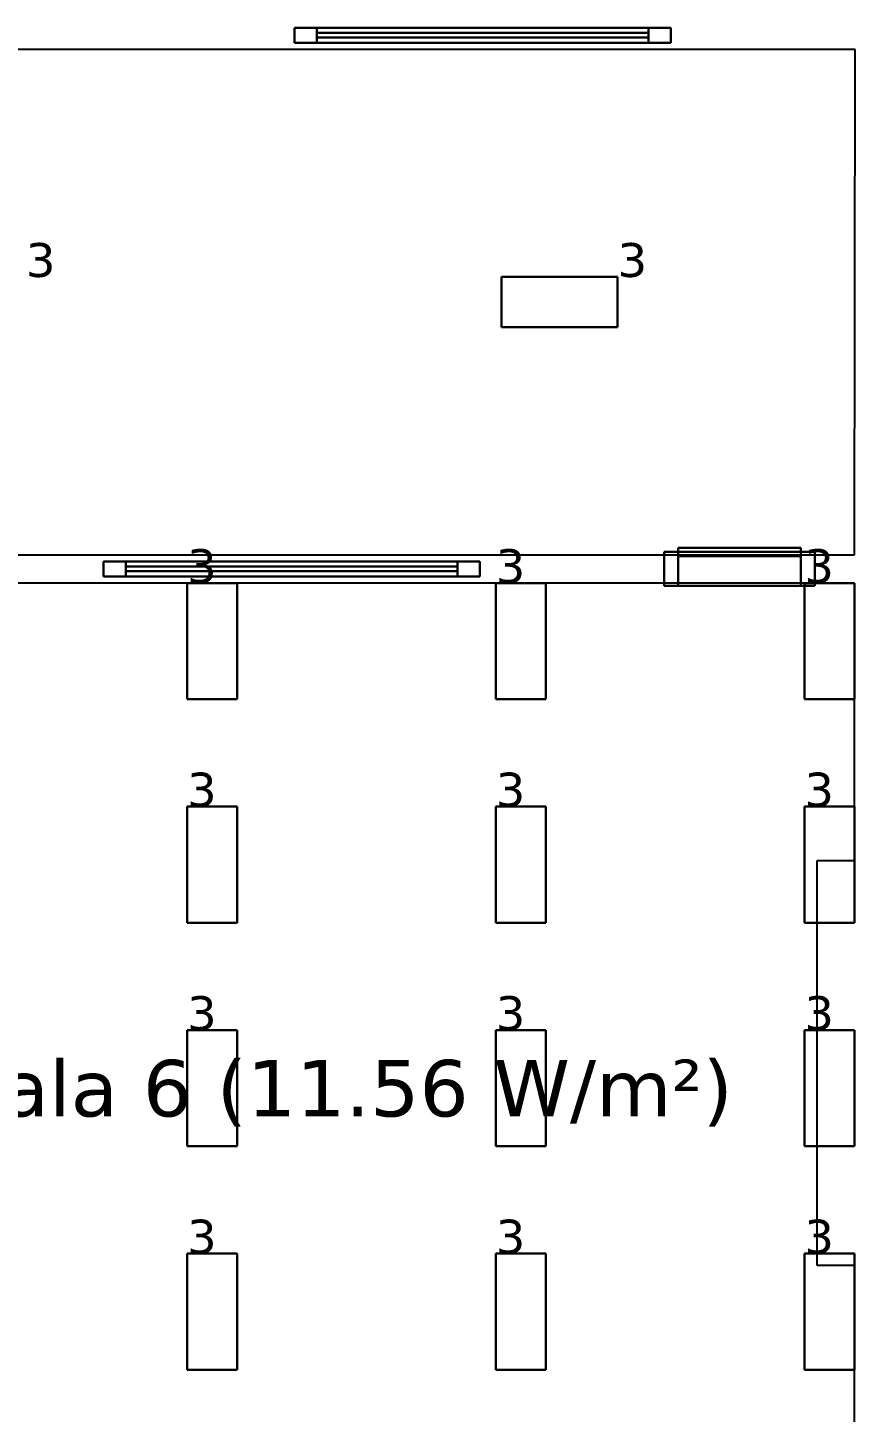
# Model space of a CAD drawing. Header units: inches. Extents: x 28 to 141, y 59 to 110.
# Drawn here: x 104.41 to 108.8, y 85.71 to 93.06 of the extents above; entities that cross this region are included whole.
import ezdxf

# ---------------------------------------------------------------- set-up
doc = ezdxf.new("R2010")
doc.units = ezdxf.units.IN
doc.header["$MEASUREMENT"] = 0
for name, color, linetype, true_color in [('DLX_BLD1_APERT', 7, 'Continuous', 0x969696), ('DLX_BLD1_CALC', 3, 'Continuous', 0x00ff00), ('DLX_BLD1_DESC', 7, 'Continuous', 0x969696), ('DLX_BLD1_LUM', 7, 'Continuous', 0xffd400), ('DLX_BLD1_LUMKEY_IDX', 7, 'Continuous', 0x969696)]:
    doc.layers.add(name, color=color, linetype=linetype, true_color=true_color)
doc.styles.add('TableTextStyle', font='')
doc.styles.get('TableTextStyle').set_extended_font_data('VERDANA.TTF')

msp = doc.modelspace()

# ---------------------------------------------------------------- linework, layer by layer
at = {"layer": 'DLX_BLD1_APERT'}
for points in [[(107.8231, 93.063, 0), (105.8231, 93.063, 0)], [(105.8231, 93.063, 0), (105.8231, 92.983, 0)], [(105.8231, 92.983, 0), (105.8231, 93.063, 0)], [(105.8231, 93.063, 0), (107.8231, 93.063, 0)], [(105.8231, 92.983, 0), (105.8231, 93.063, 0)], [(105.8231, 93.063, 0), (105.8231, 93.063, 0)], [(105.8231, 93.063, 0), (105.8231, 92.983, 0)], [(105.8231, 93.063, 0), (107.8231, 93.063, 0)], [(107.8231, 93.063, 0), (105.8231, 93.063, 0)], [(105.8231, 93.063, 0), (105.8231, 93.063, 0)], [(105.9431, 93.063, 0), (105.9431, 93.063, 0)], [(105.9431, 93.063, 0), (107.7031, 93.063, 0)], [(107.7031, 93.063, 0), (105.9431, 93.063, 0)], [(105.9431, 93.0355, 0), (105.9431, 93.063, 0)], [(105.9431, 93.063, 0), (107.7031, 93.063, 0)], [(107.7031, 93.063, 0), (105.9431, 93.063, 0)], [(105.9431, 93.063, 0), (105.9431, 93.0355, 0)], [(105.9431, 93.0355, 0), (105.9431, 93.063, 0)], [(105.9431, 93.063, 0), (105.9431, 93.063, 0)], [(105.9431, 93.063, 0), (105.9431, 93.0355, 0)], [(107.7031, 93.0355, 0), (105.9431, 93.0355, 0)], [(105.9431, 93.0355, 0), (107.7031, 93.0355, 0)], [(105.9431, 93.0105, 0), (105.9431, 93.0355, 0)], [(105.9431, 93.0355, 0), (107.7031, 93.0355, 0)], [(107.7031, 93.0355, 0), (105.9431, 93.0355, 0)], [(105.9431, 93.0355, 0), (105.9431, 93.0105, 0)], [(105.9431, 93.0355, 0), (105.9431, 93.0355, 0)], [(105.9431, 93.0355, 0), (105.9431, 93.0355, 0)], [(105.9431, 93.0355, 0), (105.9431, 93.0105, 0)], [(105.9431, 93.0105, 0), (105.9431, 93.0355, 0)], [(107.7031, 93.0355, 0), (105.9431, 93.0355, 0)], [(105.9431, 93.0355, 0), (105.9431, 93.0105, 0)], [(105.9431, 93.0355, 0), (107.7031, 93.0355, 0)], [(107.7031, 93.0355, 0), (105.9431, 93.0355, 0)], [(105.9431, 93.0355, 0), (105.9431, 93.0355, 0)], [(105.9431, 93.0105, 0), (105.9431, 93.0355, 0)], [(105.9431, 93.0355, 0), (107.7031, 93.0355, 0)], [(105.9431, 93.0105, 0), (105.9431, 93.0355, 0)], [(105.9431, 93.0355, 0), (105.9431, 93.0355, 0)], [(105.9431, 93.0355, 0), (105.9431, 93.0105, 0)], [(107.7031, 93.063, 0), (107.7031, 93.063, 0)], [(107.7031, 93.063, 0), (107.7031, 93.0355, 0)], [(107.7031, 93.0355, 0), (107.7031, 93.063, 0)], [(107.7031, 93.063, 0), (107.7031, 93.063, 0)], [(107.7031, 93.063, 0), (107.7031, 93.0355, 0)], [(107.7031, 93.0355, 0), (107.7031, 93.063, 0)], [(107.7031, 93.0355, 0), (107.7031, 93.0105, 0)], [(107.7031, 93.0355, 0), (107.7031, 93.0355, 0)], [(107.7031, 93.0355, 0), (107.7031, 93.0355, 0)], [(107.7031, 93.0355, 0), (107.7031, 93.0105, 0)], [(107.7031, 93.0105, 0), (107.7031, 93.0355, 0)], [(107.7031, 93.0105, 0), (107.7031, 93.0355, 0)], [(107.7031, 93.0105, 0), (107.7031, 93.0355, 0)], [(107.7031, 93.0355, 0), (107.7031, 93.0355, 0)], [(107.7031, 93.0355, 0), (107.7031, 93.0105, 0)], [(107.7031, 93.0105, 0), (107.7031, 93.0355, 0)], [(107.7031, 93.0355, 0), (107.7031, 93.0355, 0)], [(107.7031, 93.0355, 0), (107.7031, 93.0105, 0)], [(107.8231, 92.983, 0), (107.8231, 93.063, 0)], [(107.8231, 92.983, 0), (107.8231, 93.063, 0)], [(107.8231, 93.063, 0), (107.8231, 93.063, 0)], [(107.8231, 93.063, 0), (107.8231, 92.983, 0)], [(107.8231, 93.063, 0), (107.8231, 92.983, 0)], [(107.8231, 93.063, 0), (107.8231, 93.063, 0)], [(105.8231, 92.983, 0), (107.8231, 92.983, 0)], [(107.8231, 92.983, 0), (105.8231, 92.983, 0)], [(105.8231, 92.983, 0), (105.8231, 92.983, 0)], [(105.8231, 92.983, 0), (107.8231, 92.983, 0)], [(107.8231, 92.983, 0), (105.8231, 92.983, 0)], [(105.8231, 92.983, 0), (105.8231, 92.983, 0)], [(105.9431, 93.0105, 0), (107.7031, 93.0105, 0)], [(105.9431, 92.983, 0), (105.9431, 93.0105, 0)], [(105.9431, 93.0105, 0), (105.9431, 93.0105, 0)], [(105.9431, 93.0105, 0), (105.9431, 92.983, 0)], [(105.9431, 92.983, 0), (105.9431, 93.0105, 0)], [(107.7031, 93.0105, 0), (105.9431, 93.0105, 0)], [(105.9431, 93.0105, 0), (105.9431, 92.983, 0)], [(107.7031, 93.0105, 0), (105.9431, 93.0105, 0)], [(105.9431, 93.0105, 0), (107.7031, 93.0105, 0)], [(105.9431, 93.0105, 0), (105.9431, 93.0105, 0)], [(105.9431, 93.0105, 0), (107.7031, 93.0105, 0)], [(107.7031, 93.0105, 0), (105.9431, 93.0105, 0)], [(105.9431, 93.0105, 0), (105.9431, 93.0105, 0)], [(105.9431, 93.0105, 0), (107.7031, 93.0105, 0)], [(107.7031, 93.0105, 0), (105.9431, 93.0105, 0)], [(105.9431, 93.0105, 0), (105.9431, 93.0105, 0)], [(105.9431, 92.983, 0), (105.9431, 92.983, 0)], [(105.9431, 92.983, 0), (107.7031, 92.983, 0)], [(107.7031, 92.983, 0), (105.9431, 92.983, 0)], [(107.7031, 92.983, 0), (105.9431, 92.983, 0)], [(105.9431, 92.983, 0), (105.9431, 92.983, 0)], [(105.9431, 92.983, 0), (107.7031, 92.983, 0)], [(107.7031, 93.0105, 0), (107.7031, 92.983, 0)], [(107.7031, 93.0105, 0), (107.7031, 93.0105, 0)], [(107.7031, 93.0105, 0), (107.7031, 92.983, 0)], [(107.7031, 92.983, 0), (107.7031, 93.0105, 0)], [(107.7031, 92.983, 0), (107.7031, 93.0105, 0)], [(107.7031, 93.0105, 0), (107.7031, 93.0105, 0)], [(107.7031, 93.0105, 0), (107.7031, 93.0105, 0)], [(107.7031, 93.0105, 0), (107.7031, 93.0105, 0)], [(107.7031, 92.983, 0), (107.7031, 92.983, 0)], [(107.7031, 92.983, 0), (107.7031, 92.983, 0)], [(107.8231, 92.983, 0), (107.8231, 92.983, 0)], [(107.8231, 92.983, 0), (107.8231, 92.983, 0)], [(107.8622, 90.3014, 0), (108.5122, 90.3014, 0)], [(107.8622, 90.2789, 0), (107.8622, 90.3014, 0)], [(108.5122, 90.3014, 0), (107.8622, 90.3014, 0)], [(107.8622, 90.3014, 0), (107.8622, 90.3014, 0)], [(107.8622, 90.3014, 0), (108.5122, 90.3014, 0)], [(107.8622, 90.2789, 0), (107.8622, 90.3014, 0)], [(107.8622, 90.3014, 0), (107.8622, 90.3014, 0)], [(107.8622, 90.3014, 0), (107.8622, 90.2789, 0)], [(108.5122, 90.3014, 0), (107.8622, 90.3014, 0)], [(107.8622, 90.3014, 0), (107.8622, 90.2789, 0)], [(108.5122, 90.3014, 0), (108.5122, 90.2789, 0)], [(108.5122, 90.3014, 0), (108.5122, 90.3014, 0)], [(108.5122, 90.2789, 0), (108.5122, 90.3014, 0)], [(108.5122, 90.3014, 0), (108.5122, 90.3014, 0)], [(108.5122, 90.3014, 0), (108.5122, 90.2789, 0)], [(108.5122, 90.2789, 0), (108.5122, 90.3014, 0)], [(106.8086, 90.2289, 0), (104.8086, 90.2289, 0)], [(104.8086, 90.2289, 0), (104.8086, 90.1489, 0)], [(104.8086, 90.2289, 0), (104.8086, 90.2289, 0)], [(104.8086, 90.2289, 0), (104.8086, 90.1489, 0)], [(104.8086, 90.1489, 0), (104.8086, 90.2289, 0)], [(104.8086, 90.2289, 0), (106.8086, 90.2289, 0)], [(104.8086, 90.1489, 0), (104.8086, 90.2289, 0)], [(106.8086, 90.2289, 0), (104.8086, 90.2289, 0)], [(104.8086, 90.2289, 0), (104.8086, 90.2289, 0)], [(104.8086, 90.2289, 0), (106.8086, 90.2289, 0)], [(106.6886, 90.2289, 0), (104.9286, 90.2289, 0)], [(104.9286, 90.2289, 0), (104.9286, 90.2289, 0)], [(104.9286, 90.2289, 0), (106.6886, 90.2289, 0)], [(104.9286, 90.2014, 0), (104.9286, 90.2289, 0)], [(104.9286, 90.2289, 0), (106.6886, 90.2289, 0)], [(104.9286, 90.2014, 0), (104.9286, 90.2289, 0)], [(104.9286, 90.2289, 0), (104.9286, 90.2289, 0)], [(104.9286, 90.2289, 0), (104.9286, 90.2014, 0)], [(106.6886, 90.2289, 0), (104.9286, 90.2289, 0)], [(104.9286, 90.2289, 0), (104.9286, 90.2014, 0)], [(106.6886, 90.2289, 0), (106.6886, 90.2289, 0)], [(106.6886, 90.2289, 0), (106.6886, 90.2014, 0)], [(106.6886, 90.2014, 0), (106.6886, 90.2289, 0)], [(106.6886, 90.2289, 0), (106.6886, 90.2289, 0)], [(106.6886, 90.2289, 0), (106.6886, 90.2014, 0)], [(106.6886, 90.2014, 0), (106.6886, 90.2289, 0)], [(106.8086, 90.1489, 0), (106.8086, 90.2289, 0)], [(106.8086, 90.2289, 0), (106.8086, 90.1489, 0)], [(106.8086, 90.2289, 0), (106.8086, 90.2289, 0)], [(106.8086, 90.2289, 0), (106.8086, 90.1489, 0)], [(106.8086, 90.1489, 0), (106.8086, 90.2289, 0)], [(106.8086, 90.2289, 0), (106.8086, 90.2289, 0)], [(108.5872, 90.2789, 0), (107.7872, 90.2789, 0)], [(107.7872, 90.2789, 0), (107.7872, 90.0989, 0)], [(107.7872, 90.2789, 0), (107.7872, 90.2789, 0)], [(107.7872, 90.2789, 0), (107.7872, 90.0989, 0)], [(107.7872, 90.0989, 0), (107.7872, 90.2789, 0)], [(107.7872, 90.0989, 0), (107.7872, 90.2789, 0)], [(107.7872, 90.2789, 0), (107.8622, 90.2789, 0)], [(107.8622, 90.2789, 0), (107.7872, 90.2789, 0)], [(107.7872, 90.2789, 0), (107.7872, 90.2789, 0)], [(107.7872, 90.2789, 0), (108.5872, 90.2789, 0)], [(107.8622, 90.2789, 0), (107.8622, 90.2564, 0)], [(108.5122, 90.2789, 0), (107.8622, 90.2789, 0)], [(107.8622, 90.2789, 0), (107.8622, 90.2789, 0)], [(107.8622, 90.2564, 0), (107.8622, 90.2789, 0)], [(107.8622, 90.2789, 0), (108.5122, 90.2789, 0)], [(107.8622, 90.2564, 0), (107.8622, 90.2789, 0)], [(107.8622, 90.2789, 0), (107.8622, 90.2789, 0)], [(107.8622, 90.2789, 0), (107.8622, 90.2564, 0)], [(107.8622, 90.2564, 0), (107.8622, 90.2789, 0)], [(107.8622, 90.2789, 0), (107.8622, 90.2789, 0)], [(107.8622, 90.2789, 0), (108.5122, 90.2789, 0)], [(108.5122, 90.2789, 0), (107.8622, 90.2789, 0)], [(107.8622, 90.2789, 0), (107.8622, 90.2564, 0)], [(107.8622, 90.2789, 0), (107.8622, 90.2789, 0)], [(107.8622, 90.2789, 0), (107.8622, 90.2564, 0)], [(107.8622, 90.2564, 0), (107.8622, 90.2789, 0)], [(107.8622, 90.2564, 0), (107.8622, 90.0989, 0)], [(107.8622, 90.2564, 0), (108.5122, 90.2564, 0)], [(107.8622, 90.0989, 0), (107.8622, 90.2564, 0)], [(107.8622, 90.2564, 0), (107.8622, 90.2564, 0)], [(107.8622, 90.2564, 0), (107.8622, 90.0989, 0)], [(107.8622, 90.0989, 0), (107.8622, 90.2564, 0)], [(108.5122, 90.2564, 0), (107.8622, 90.2564, 0)], [(107.8622, 90.2564, 0), (107.8622, 90.2564, 0)], [(108.5122, 90.2564, 0), (107.8622, 90.2564, 0)], [(107.8622, 90.2564, 0), (107.8622, 90.2564, 0)], [(107.8622, 90.2564, 0), (108.5122, 90.2564, 0)], [(108.5122, 90.2564, 0), (107.8622, 90.2564, 0)], [(107.8622, 90.2564, 0), (108.5122, 90.2564, 0)], [(107.8622, 90.2564, 0), (107.8622, 90.2564, 0)], [(108.5122, 90.2564, 0), (108.5122, 90.2789, 0)], [(108.5122, 90.2789, 0), (108.5872, 90.2789, 0)], [(108.5122, 90.2789, 0), (108.5122, 90.2789, 0)], [(108.5872, 90.2789, 0), (108.5122, 90.2789, 0)], [(108.5122, 90.2789, 0), (108.5122, 90.2564, 0)], [(108.5122, 90.2564, 0), (108.5122, 90.2789, 0)], [(108.5122, 90.2789, 0), (108.5122, 90.2789, 0)], [(108.5122, 90.2789, 0), (108.5122, 90.2564, 0)], [(108.5122, 90.2789, 0), (108.5122, 90.2564, 0)], [(108.5122, 90.2789, 0), (108.5122, 90.2789, 0)], [(108.5122, 90.2789, 0), (108.5122, 90.2789, 0)], [(108.5122, 90.2789, 0), (108.5122, 90.2564, 0)], [(108.5122, 90.2564, 0), (108.5122, 90.2789, 0)], [(108.5122, 90.2564, 0), (108.5122, 90.2789, 0)], [(108.5122, 90.0989, 0), (108.5122, 90.2564, 0)], [(108.5122, 90.2564, 0), (108.5122, 90.0989, 0)], [(108.5122, 90.2564, 0), (108.5122, 90.2564, 0)], [(108.5122, 90.2564, 0), (108.5122, 90.0989, 0)], [(108.5122, 90.0989, 0), (108.5122, 90.2564, 0)], [(108.5122, 90.2564, 0), (108.5122, 90.2564, 0)], [(108.5122, 90.2564, 0), (108.5122, 90.2564, 0)], [(108.5122, 90.2564, 0), (108.5122, 90.2564, 0)], [(108.5872, 90.0989, 0), (108.5872, 90.2789, 0)], [(108.5872, 90.2789, 0), (108.5872, 90.2789, 0)], [(108.5872, 90.2789, 0), (108.5872, 90.0989, 0)], [(108.5872, 90.0989, 0), (108.5872, 90.2789, 0)], [(108.5872, 90.2789, 0), (108.5872, 90.0989, 0)], [(108.5872, 90.2789, 0), (108.5872, 90.2789, 0)], [(104.8086, 90.1489, 0), (106.8086, 90.1489, 0)], [(104.8086, 90.1489, 0), (104.8086, 90.1489, 0)], [(106.8086, 90.1489, 0), (104.8086, 90.1489, 0)], [(106.8086, 90.1489, 0), (104.8086, 90.1489, 0)], [(104.8086, 90.1489, 0), (104.8086, 90.1489, 0)], [(104.8086, 90.1489, 0), (106.8086, 90.1489, 0)], [(106.6886, 90.2014, 0), (104.9286, 90.2014, 0)], [(104.9286, 90.2014, 0), (104.9286, 90.2014, 0)], [(104.9286, 90.2014, 0), (106.6886, 90.2014, 0)], [(104.9286, 90.1764, 0), (104.9286, 90.2014, 0)], [(104.9286, 90.2014, 0), (106.6886, 90.2014, 0)], [(104.9286, 90.1764, 0), (104.9286, 90.2014, 0)], [(104.9286, 90.2014, 0), (104.9286, 90.2014, 0)], [(104.9286, 90.2014, 0), (104.9286, 90.1764, 0)], [(106.6886, 90.2014, 0), (104.9286, 90.2014, 0)], [(104.9286, 90.2014, 0), (104.9286, 90.1764, 0)], [(106.6886, 90.2014, 0), (104.9286, 90.2014, 0)], [(104.9286, 90.2014, 0), (104.9286, 90.2014, 0)], [(104.9286, 90.2014, 0), (106.6886, 90.2014, 0)], [(106.6886, 90.2014, 0), (104.9286, 90.2014, 0)], [(104.9286, 90.2014, 0), (104.9286, 90.1764, 0)], [(104.9286, 90.2014, 0), (106.6886, 90.2014, 0)], [(104.9286, 90.1764, 0), (104.9286, 90.2014, 0)], [(104.9286, 90.2014, 0), (104.9286, 90.2014, 0)], [(104.9286, 90.2014, 0), (104.9286, 90.1764, 0)], [(104.9286, 90.1764, 0), (104.9286, 90.2014, 0)], [(104.9286, 90.1764, 0), (106.6886, 90.1764, 0)], [(104.9286, 90.1489, 0), (104.9286, 90.1764, 0)], [(106.6886, 90.1764, 0), (104.9286, 90.1764, 0)], [(104.9286, 90.1764, 0), (104.9286, 90.1764, 0)], [(104.9286, 90.1764, 0), (104.9286, 90.1489, 0)], [(104.9286, 90.1489, 0), (104.9286, 90.1764, 0)], [(104.9286, 90.1764, 0), (104.9286, 90.1764, 0)], [(106.6886, 90.1764, 0), (104.9286, 90.1764, 0)], [(104.9286, 90.1764, 0), (104.9286, 90.1489, 0)], [(104.9286, 90.1764, 0), (106.6886, 90.1764, 0)], [(104.9286, 90.1764, 0), (106.6886, 90.1764, 0)], [(106.6886, 90.1764, 0), (104.9286, 90.1764, 0)], [(104.9286, 90.1764, 0), (104.9286, 90.1764, 0)], [(104.9286, 90.1764, 0), (106.6886, 90.1764, 0)], [(106.6886, 90.1764, 0), (104.9286, 90.1764, 0)], [(104.9286, 90.1764, 0), (104.9286, 90.1764, 0)], [(106.6886, 90.1489, 0), (104.9286, 90.1489, 0)], [(104.9286, 90.1489, 0), (104.9286, 90.1489, 0)], [(104.9286, 90.1489, 0), (106.6886, 90.1489, 0)], [(106.6886, 90.1489, 0), (104.9286, 90.1489, 0)], [(104.9286, 90.1489, 0), (104.9286, 90.1489, 0)], [(104.9286, 90.1489, 0), (106.6886, 90.1489, 0)], [(106.6886, 90.2014, 0), (106.6886, 90.2014, 0)], [(106.6886, 90.2014, 0), (106.6886, 90.1764, 0)], [(106.6886, 90.1764, 0), (106.6886, 90.2014, 0)], [(106.6886, 90.1764, 0), (106.6886, 90.2014, 0)], [(106.6886, 90.2014, 0), (106.6886, 90.2014, 0)], [(106.6886, 90.2014, 0), (106.6886, 90.1764, 0)], [(106.6886, 90.2014, 0), (106.6886, 90.2014, 0)], [(106.6886, 90.1764, 0), (106.6886, 90.2014, 0)], [(106.6886, 90.2014, 0), (106.6886, 90.1764, 0)], [(106.6886, 90.2014, 0), (106.6886, 90.2014, 0)], [(106.6886, 90.2014, 0), (106.6886, 90.1764, 0)], [(106.6886, 90.1764, 0), (106.6886, 90.2014, 0)], [(106.6886, 90.1764, 0), (106.6886, 90.1489, 0)], [(106.6886, 90.1489, 0), (106.6886, 90.1764, 0)], [(106.6886, 90.1764, 0), (106.6886, 90.1764, 0)], [(106.6886, 90.1764, 0), (106.6886, 90.1489, 0)], [(106.6886, 90.1489, 0), (106.6886, 90.1764, 0)], [(106.6886, 90.1764, 0), (106.6886, 90.1764, 0)], [(106.6886, 90.1764, 0), (106.6886, 90.1764, 0)], [(106.6886, 90.1764, 0), (106.6886, 90.1764, 0)], [(106.6886, 90.1489, 0), (106.6886, 90.1489, 0)], [(106.6886, 90.1489, 0), (106.6886, 90.1489, 0)], [(106.8086, 90.1489, 0), (106.8086, 90.1489, 0)], [(106.8086, 90.1489, 0), (106.8086, 90.1489, 0)], [(107.7872, 90.0989, 0), (108.5872, 90.0989, 0)], [(107.7872, 90.0989, 0), (107.7872, 90.0989, 0)], [(107.8622, 90.0989, 0), (107.7872, 90.0989, 0)], [(108.5872, 90.0989, 0), (107.7872, 90.0989, 0)], [(107.7872, 90.0989, 0), (107.7872, 90.0989, 0)], [(107.7872, 90.0989, 0), (107.8622, 90.0989, 0)], [(107.8622, 90.0989, 0), (107.8622, 90.0989, 0)], [(107.8622, 90.0989, 0), (108.5122, 90.0989, 0)], [(108.5122, 90.0989, 0), (107.8622, 90.0989, 0)], [(107.8622, 90.0989, 0), (107.8622, 90.0989, 0)], [(108.5872, 90.0989, 0), (108.5122, 90.0989, 0)], [(108.5122, 90.0989, 0), (108.5122, 90.0989, 0)], [(108.5122, 90.0989, 0), (108.5872, 90.0989, 0)], [(108.5122, 90.0989, 0), (108.5122, 90.0989, 0)], [(108.5872, 90.0989, 0), (108.5872, 90.0989, 0)], [(108.5872, 90.0989, 0), (108.5872, 90.0989, 0)]]:
    msp.add_polyline3d(points, dxfattribs=at)
at = {"layer": 'DLX_BLD1_CALC'}
for points in [[(108.8023, 92.948, 0), (83.6633, 92.948, 0)], [(108.7986, 90.2639, 0), (108.8023, 92.948, 0)], [(107.8622, 90.2789, 0), (107.8622, 90.3014, 0)], [(107.8622, 90.3014, 0), (108.5122, 90.3014, 0)], [(108.5122, 90.3014, 0), (107.8622, 90.3014, 0)], [(107.8622, 90.3014, 0), (107.8622, 90.2789, 0)], [(108.5122, 90.3014, 0), (108.5122, 90.2789, 0)], [(108.5122, 90.2789, 0), (108.5122, 90.3014, 0)], [(98.7391, 90.2639, 0), (107.7872, 90.2639, 0)], [(107.7872, 90.2639, 0), (107.7872, 90.2789, 0)], [(107.7872, 90.2789, 0), (107.8622, 90.2789, 0)], [(107.8622, 90.2789, 0), (107.7872, 90.2789, 0)], [(107.7872, 90.2789, 0), (107.7872, 90.2639, 0)], [(107.7872, 90.2639, 0), (108.5872, 90.2639, 0)], [(108.5122, 90.2789, 0), (108.5872, 90.2789, 0)], [(108.5872, 90.2789, 0), (108.5122, 90.2789, 0)], [(108.5872, 90.2789, 0), (108.5872, 90.2639, 0)], [(108.5872, 90.2639, 0), (108.5872, 90.2789, 0)], [(108.5872, 90.2639, 0), (108.7986, 90.2639, 0)], [(107.7872, 90.1139, 0), (100.3348, 90.1139, 0)], [(107.8622, 90.1139, 0), (107.7872, 90.1139, 0)], [(107.7872, 90.1139, 0), (107.7872, 90.0989, 0)], [(107.7872, 90.0989, 0), (107.7872, 90.1139, 0)], [(107.7872, 90.0989, 0), (107.8622, 90.0989, 0)], [(107.8622, 90.0989, 0), (107.7872, 90.0989, 0)], [(107.8622, 90.0989, 0), (107.8622, 90.1139, 0)], [(108.5122, 90.1139, 0), (107.8622, 90.1139, 0)], [(107.8622, 90.1139, 0), (107.8622, 90.0989, 0)], [(108.5122, 90.1139, 0), (108.5122, 90.0989, 0)], [(108.5872, 90.1139, 0), (108.5122, 90.1139, 0)], [(108.5122, 90.0989, 0), (108.5122, 90.1139, 0)], [(108.5122, 90.0989, 0), (108.5872, 90.0989, 0)], [(108.5872, 90.0989, 0), (108.5122, 90.0989, 0)], [(108.5872, 90.0989, 0), (108.5872, 90.1139, 0)], [(108.7988, 90.1139, 0), (108.5872, 90.1139, 0)], [(108.5872, 90.1139, 0), (108.5872, 90.0989, 0)], [(108.7988, 88.6399, 0), (108.7988, 90.1139, 0)], [(108.5988, 86.4899, 0), (108.5988, 88.6399, 0)], [(108.5988, 88.6399, 0), (108.7988, 88.6399, 0)], [(108.7988, 86.4899, 0), (108.5988, 86.4899, 0)], [(108.7988, 84.7489, 0), (108.7988, 86.4899, 0)]]:
    msp.add_polyline3d(points, dxfattribs=at)
at = {"layer": 'DLX_BLD1_LUM'}
for points in [[(106.9226, 91.4724, 0), (106.9226, 91.7394, 0)], [(106.9226, 91.7394, 0), (106.9226, 91.7394, 0)], [(106.9226, 91.7394, 0), (106.9226, 91.4724, 0)], [(106.9226, 91.7394, 0), (107.5396, 91.7394, 0)], [(107.5396, 91.7394, 0), (106.9226, 91.7394, 0)], [(106.9226, 91.7394, 0), (106.9226, 91.7394, 0)], [(106.9226, 91.7394, 0), (106.9226, 91.4724, 0)], [(107.5396, 91.7394, 0), (106.9226, 91.7394, 0)], [(106.9226, 91.4724, 0), (106.9226, 91.7394, 0)], [(106.9226, 91.7394, 0), (107.5396, 91.7394, 0)], [(107.5396, 91.7394, 0), (107.5396, 91.4724, 0)], [(107.5396, 91.4724, 0), (107.5396, 91.7394, 0)], [(107.5396, 91.7394, 0), (107.5396, 91.7394, 0)], [(107.5396, 91.7394, 0), (107.5396, 91.7394, 0)], [(107.5396, 91.4724, 0), (107.5396, 91.7394, 0)], [(107.5396, 91.7394, 0), (107.5396, 91.4724, 0)], [(107.5396, 91.4724, 0), (106.9226, 91.4724, 0)], [(106.9226, 91.4724, 0), (106.9226, 91.4724, 0)], [(106.9226, 91.4724, 0), (107.5396, 91.4724, 0)], [(106.9226, 91.4724, 0), (106.9226, 91.4724, 0)], [(106.9226, 91.4724, 0), (107.5396, 91.4724, 0)], [(107.5396, 91.4724, 0), (106.9226, 91.4724, 0)], [(107.5396, 91.4724, 0), (107.5396, 91.4724, 0)], [(107.5396, 91.4724, 0), (107.5396, 91.4724, 0)], [(105.253, 89.4969, 0), (105.253, 90.1139, 0)], [(105.253, 90.1139, 0), (105.253, 90.1139, 0)], [(105.253, 90.1139, 0), (105.253, 89.4969, 0)], [(105.253, 90.1139, 0), (105.52, 90.1139, 0)], [(105.52, 90.1139, 0), (105.253, 90.1139, 0)], [(105.253, 90.1139, 0), (105.253, 90.1139, 0)], [(105.52, 90.1139, 0), (105.253, 90.1139, 0)], [(105.253, 90.1139, 0), (105.253, 89.4969, 0)], [(105.253, 89.4969, 0), (105.253, 90.1139, 0)], [(105.253, 90.1139, 0), (105.52, 90.1139, 0)], [(105.52, 90.1139, 0), (105.52, 90.1139, 0)], [(105.52, 90.1139, 0), (105.52, 89.4969, 0)], [(105.52, 89.4969, 0), (105.52, 90.1139, 0)], [(105.52, 90.1139, 0), (105.52, 90.1139, 0)], [(105.52, 89.4969, 0), (105.52, 90.1139, 0)], [(105.52, 90.1139, 0), (105.52, 89.4969, 0)], [(106.8924, 89.4969, 0), (106.8924, 90.1139, 0)], [(106.8924, 90.1139, 0), (106.8924, 90.1139, 0)], [(106.8924, 90.1139, 0), (106.8924, 89.4969, 0)], [(106.8924, 90.1139, 0), (107.1594, 90.1139, 0)], [(107.1594, 90.1139, 0), (106.8924, 90.1139, 0)], [(106.8924, 90.1139, 0), (106.8924, 90.1139, 0)], [(107.1594, 90.1139, 0), (106.8924, 90.1139, 0)], [(106.8924, 90.1139, 0), (106.8924, 89.4969, 0)], [(106.8924, 89.4969, 0), (106.8924, 90.1139, 0)], [(106.8924, 90.1139, 0), (107.1594, 90.1139, 0)], [(107.1594, 90.1139, 0), (107.1594, 90.1139, 0)], [(107.1594, 90.1139, 0), (107.1594, 89.4969, 0)], [(107.1594, 89.4969, 0), (107.1594, 90.1139, 0)], [(107.1594, 90.1139, 0), (107.1594, 90.1139, 0)], [(107.1594, 89.4969, 0), (107.1594, 90.1139, 0)], [(107.1594, 90.1139, 0), (107.1594, 89.4969, 0)], [(108.5318, 89.4969, 0), (108.5318, 90.1139, 0)], [(108.5318, 90.1139, 0), (108.5318, 90.1139, 0)], [(108.5318, 90.1139, 0), (108.5318, 89.4969, 0)], [(108.5318, 90.1139, 0), (108.7988, 90.1139, 0)], [(108.7988, 90.1139, 0), (108.5318, 90.1139, 0)], [(108.5318, 90.1139, 0), (108.5318, 90.1139, 0)], [(108.7988, 90.1139, 0), (108.5318, 90.1139, 0)], [(108.5318, 90.1139, 0), (108.5318, 89.4969, 0)], [(108.5318, 89.4969, 0), (108.5318, 90.1139, 0)], [(108.5318, 90.1139, 0), (108.7988, 90.1139, 0)], [(108.7988, 90.1139, 0), (108.7988, 90.1139, 0)], [(108.7988, 90.1139, 0), (108.7988, 89.4969, 0)], [(108.7988, 89.4969, 0), (108.7988, 90.1139, 0)], [(108.7988, 90.1139, 0), (108.7988, 90.1139, 0)], [(108.7988, 89.4969, 0), (108.7988, 90.1139, 0)], [(108.7988, 90.1139, 0), (108.7988, 89.4969, 0)], [(105.52, 89.4969, 0), (105.253, 89.4969, 0)], [(105.253, 89.4969, 0), (105.253, 89.4969, 0)], [(105.253, 89.4969, 0), (105.52, 89.4969, 0)], [(105.253, 89.4969, 0), (105.253, 89.4969, 0)], [(105.253, 89.4969, 0), (105.52, 89.4969, 0)], [(105.52, 89.4969, 0), (105.253, 89.4969, 0)], [(105.52, 89.4969, 0), (105.52, 89.4969, 0)], [(105.52, 89.4969, 0), (105.52, 89.4969, 0)], [(107.1594, 89.4969, 0), (106.8924, 89.4969, 0)], [(106.8924, 89.4969, 0), (106.8924, 89.4969, 0)], [(106.8924, 89.4969, 0), (107.1594, 89.4969, 0)], [(106.8924, 89.4969, 0), (106.8924, 89.4969, 0)], [(106.8924, 89.4969, 0), (107.1594, 89.4969, 0)], [(107.1594, 89.4969, 0), (106.8924, 89.4969, 0)], [(107.1594, 89.4969, 0), (107.1594, 89.4969, 0)], [(107.1594, 89.4969, 0), (107.1594, 89.4969, 0)], [(108.7988, 89.4969, 0), (108.5318, 89.4969, 0)], [(108.5318, 89.4969, 0), (108.5318, 89.4969, 0)], [(108.5318, 89.4969, 0), (108.7988, 89.4969, 0)], [(108.5318, 89.4969, 0), (108.5318, 89.4969, 0)], [(108.5318, 89.4969, 0), (108.7988, 89.4969, 0)], [(108.7988, 89.4969, 0), (108.5318, 89.4969, 0)], [(108.7988, 89.4969, 0), (108.7988, 89.4969, 0)], [(108.7988, 89.4969, 0), (108.7988, 89.4969, 0)], [(105.253, 88.3099, 0), (105.253, 88.9269, 0)], [(105.253, 88.9269, 0), (105.253, 88.9269, 0)], [(105.253, 88.9269, 0), (105.253, 88.3099, 0)], [(105.253, 88.9269, 0), (105.52, 88.9269, 0)], [(105.52, 88.9269, 0), (105.253, 88.9269, 0)], [(105.253, 88.9269, 0), (105.253, 88.9269, 0)], [(105.52, 88.9269, 0), (105.253, 88.9269, 0)], [(105.253, 88.9269, 0), (105.253, 88.3099, 0)], [(105.253, 88.3099, 0), (105.253, 88.9269, 0)], [(105.253, 88.9269, 0), (105.52, 88.9269, 0)], [(105.52, 88.9269, 0), (105.52, 88.9269, 0)], [(105.52, 88.9269, 0), (105.52, 88.3099, 0)], [(105.52, 88.3099, 0), (105.52, 88.9269, 0)], [(105.52, 88.9269, 0), (105.52, 88.9269, 0)], [(105.52, 88.3099, 0), (105.52, 88.9269, 0)], [(105.52, 88.9269, 0), (105.52, 88.3099, 0)], [(106.8924, 88.3099, 0), (106.8924, 88.9269, 0)], [(106.8924, 88.9269, 0), (106.8924, 88.9269, 0)], [(106.8924, 88.9269, 0), (106.8924, 88.3099, 0)], [(106.8924, 88.9269, 0), (107.1594, 88.9269, 0)], [(107.1594, 88.9269, 0), (106.8924, 88.9269, 0)], [(106.8924, 88.9269, 0), (106.8924, 88.9269, 0)], [(107.1594, 88.9269, 0), (106.8924, 88.9269, 0)], [(106.8924, 88.9269, 0), (106.8924, 88.3099, 0)], [(106.8924, 88.3099, 0), (106.8924, 88.9269, 0)], [(106.8924, 88.9269, 0), (107.1594, 88.9269, 0)], [(107.1594, 88.9269, 0), (107.1594, 88.9269, 0)], [(107.1594, 88.9269, 0), (107.1594, 88.3099, 0)], [(107.1594, 88.3099, 0), (107.1594, 88.9269, 0)], [(107.1594, 88.9269, 0), (107.1594, 88.9269, 0)], [(107.1594, 88.3099, 0), (107.1594, 88.9269, 0)], [(107.1594, 88.9269, 0), (107.1594, 88.3099, 0)], [(108.5318, 88.3099, 0), (108.5318, 88.9269, 0)], [(108.5318, 88.9269, 0), (108.5318, 88.9269, 0)], [(108.5318, 88.9269, 0), (108.5318, 88.3099, 0)], [(108.5318, 88.9269, 0), (108.7988, 88.9269, 0)], [(108.7988, 88.9269, 0), (108.5318, 88.9269, 0)], [(108.5318, 88.9269, 0), (108.5318, 88.9269, 0)], [(108.7988, 88.9269, 0), (108.5318, 88.9269, 0)], [(108.5318, 88.9269, 0), (108.5318, 88.3099, 0)], [(108.5318, 88.3099, 0), (108.5318, 88.9269, 0)], [(108.5318, 88.9269, 0), (108.7988, 88.9269, 0)], [(108.7988, 88.9269, 0), (108.7988, 88.9269, 0)], [(108.7988, 88.9269, 0), (108.7988, 88.3099, 0)], [(108.7988, 88.3099, 0), (108.7988, 88.9269, 0)], [(108.7988, 88.9269, 0), (108.7988, 88.9269, 0)], [(108.7988, 88.3099, 0), (108.7988, 88.9269, 0)], [(108.7988, 88.9269, 0), (108.7988, 88.3099, 0)], [(105.52, 88.3099, 0), (105.253, 88.3099, 0)], [(105.253, 88.3099, 0), (105.253, 88.3099, 0)], [(105.253, 88.3099, 0), (105.52, 88.3099, 0)], [(105.253, 88.3099, 0), (105.253, 88.3099, 0)], [(105.253, 88.3099, 0), (105.52, 88.3099, 0)], [(105.52, 88.3099, 0), (105.253, 88.3099, 0)], [(105.52, 88.3099, 0), (105.52, 88.3099, 0)], [(105.52, 88.3099, 0), (105.52, 88.3099, 0)], [(107.1594, 88.3099, 0), (106.8924, 88.3099, 0)], [(106.8924, 88.3099, 0), (106.8924, 88.3099, 0)], [(106.8924, 88.3099, 0), (107.1594, 88.3099, 0)], [(106.8924, 88.3099, 0), (106.8924, 88.3099, 0)], [(106.8924, 88.3099, 0), (107.1594, 88.3099, 0)], [(107.1594, 88.3099, 0), (106.8924, 88.3099, 0)], [(107.1594, 88.3099, 0), (107.1594, 88.3099, 0)], [(107.1594, 88.3099, 0), (107.1594, 88.3099, 0)], [(108.7988, 88.3099, 0), (108.5318, 88.3099, 0)], [(108.5318, 88.3099, 0), (108.5318, 88.3099, 0)], [(108.5318, 88.3099, 0), (108.7988, 88.3099, 0)], [(108.5318, 88.3099, 0), (108.5318, 88.3099, 0)], [(108.5318, 88.3099, 0), (108.7988, 88.3099, 0)], [(108.7988, 88.3099, 0), (108.5318, 88.3099, 0)], [(108.7988, 88.3099, 0), (108.7988, 88.3099, 0)], [(108.7988, 88.3099, 0), (108.7988, 88.3099, 0)], [(105.253, 87.1229, 0), (105.253, 87.7399, 0)], [(105.253, 87.7399, 0), (105.253, 87.7399, 0)], [(105.253, 87.7399, 0), (105.253, 87.1229, 0)], [(105.253, 87.7399, 0), (105.52, 87.7399, 0)], [(105.52, 87.7399, 0), (105.253, 87.7399, 0)], [(105.253, 87.7399, 0), (105.253, 87.7399, 0)], [(105.52, 87.7399, 0), (105.253, 87.7399, 0)], [(105.253, 87.7399, 0), (105.253, 87.1229, 0)], [(105.253, 87.1229, 0), (105.253, 87.7399, 0)], [(105.253, 87.7399, 0), (105.52, 87.7399, 0)], [(105.52, 87.7399, 0), (105.52, 87.7399, 0)], [(105.52, 87.7399, 0), (105.52, 87.1229, 0)], [(105.52, 87.1229, 0), (105.52, 87.7399, 0)], [(105.52, 87.7399, 0), (105.52, 87.7399, 0)], [(105.52, 87.1229, 0), (105.52, 87.7399, 0)], [(105.52, 87.7399, 0), (105.52, 87.1229, 0)], [(106.8924, 87.1229, 0), (106.8924, 87.7399, 0)], [(106.8924, 87.7399, 0), (106.8924, 87.7399, 0)], [(106.8924, 87.7399, 0), (106.8924, 87.1229, 0)], [(106.8924, 87.7399, 0), (107.1594, 87.7399, 0)], [(107.1594, 87.7399, 0), (106.8924, 87.7399, 0)], [(106.8924, 87.7399, 0), (106.8924, 87.7399, 0)], [(107.1594, 87.7399, 0), (106.8924, 87.7399, 0)], [(106.8924, 87.7399, 0), (106.8924, 87.1229, 0)], [(106.8924, 87.1229, 0), (106.8924, 87.7399, 0)], [(106.8924, 87.7399, 0), (107.1594, 87.7399, 0)], [(107.1594, 87.7399, 0), (107.1594, 87.7399, 0)], [(107.1594, 87.7399, 0), (107.1594, 87.1229, 0)], [(107.1594, 87.1229, 0), (107.1594, 87.7399, 0)], [(107.1594, 87.7399, 0), (107.1594, 87.7399, 0)], [(107.1594, 87.1229, 0), (107.1594, 87.7399, 0)], [(107.1594, 87.7399, 0), (107.1594, 87.1229, 0)], [(108.5318, 87.1229, 0), (108.5318, 87.7399, 0)], [(108.5318, 87.7399, 0), (108.5318, 87.7399, 0)], [(108.5318, 87.7399, 0), (108.5318, 87.1229, 0)], [(108.5318, 87.7399, 0), (108.7988, 87.7399, 0)], [(108.7988, 87.7399, 0), (108.5318, 87.7399, 0)], [(108.5318, 87.7399, 0), (108.5318, 87.7399, 0)], [(108.7988, 87.7399, 0), (108.5318, 87.7399, 0)], [(108.5318, 87.7399, 0), (108.5318, 87.1229, 0)], [(108.5318, 87.1229, 0), (108.5318, 87.7399, 0)], [(108.5318, 87.7399, 0), (108.7988, 87.7399, 0)], [(108.7988, 87.7399, 0), (108.7988, 87.7399, 0)], [(108.7988, 87.7399, 0), (108.7988, 87.1229, 0)], [(108.7988, 87.1229, 0), (108.7988, 87.7399, 0)], [(108.7988, 87.7399, 0), (108.7988, 87.7399, 0)], [(108.7988, 87.1229, 0), (108.7988, 87.7399, 0)], [(108.7988, 87.7399, 0), (108.7988, 87.1229, 0)], [(105.52, 87.1229, 0), (105.253, 87.1229, 0)], [(105.253, 87.1229, 0), (105.253, 87.1229, 0)], [(105.253, 87.1229, 0), (105.52, 87.1229, 0)], [(105.253, 87.1229, 0), (105.253, 87.1229, 0)], [(105.253, 87.1229, 0), (105.52, 87.1229, 0)], [(105.52, 87.1229, 0), (105.253, 87.1229, 0)], [(105.52, 87.1229, 0), (105.52, 87.1229, 0)], [(105.52, 87.1229, 0), (105.52, 87.1229, 0)], [(107.1594, 87.1229, 0), (106.8924, 87.1229, 0)], [(106.8924, 87.1229, 0), (106.8924, 87.1229, 0)], [(106.8924, 87.1229, 0), (107.1594, 87.1229, 0)], [(106.8924, 87.1229, 0), (106.8924, 87.1229, 0)], [(106.8924, 87.1229, 0), (107.1594, 87.1229, 0)], [(107.1594, 87.1229, 0), (106.8924, 87.1229, 0)], [(107.1594, 87.1229, 0), (107.1594, 87.1229, 0)], [(107.1594, 87.1229, 0), (107.1594, 87.1229, 0)], [(108.7988, 87.1229, 0), (108.5318, 87.1229, 0)], [(108.5318, 87.1229, 0), (108.5318, 87.1229, 0)], [(108.5318, 87.1229, 0), (108.7988, 87.1229, 0)], [(108.5318, 87.1229, 0), (108.5318, 87.1229, 0)], [(108.5318, 87.1229, 0), (108.7988, 87.1229, 0)], [(108.7988, 87.1229, 0), (108.5318, 87.1229, 0)], [(108.7988, 87.1229, 0), (108.7988, 87.1229, 0)], [(108.7988, 87.1229, 0), (108.7988, 87.1229, 0)], [(105.253, 85.9359, 0), (105.253, 86.5529, 0)], [(105.253, 86.5529, 0), (105.253, 86.5529, 0)], [(105.253, 86.5529, 0), (105.253, 85.9359, 0)], [(105.253, 86.5529, 0), (105.52, 86.5529, 0)], [(105.52, 86.5529, 0), (105.253, 86.5529, 0)], [(105.253, 86.5529, 0), (105.253, 86.5529, 0)], [(105.52, 86.5529, 0), (105.253, 86.5529, 0)], [(105.253, 86.5529, 0), (105.253, 85.9359, 0)], [(105.253, 85.9359, 0), (105.253, 86.5529, 0)], [(105.253, 86.5529, 0), (105.52, 86.5529, 0)], [(105.52, 86.5529, 0), (105.52, 86.5529, 0)], [(105.52, 86.5529, 0), (105.52, 85.9359, 0)], [(105.52, 85.9359, 0), (105.52, 86.5529, 0)], [(105.52, 86.5529, 0), (105.52, 86.5529, 0)], [(105.52, 85.9359, 0), (105.52, 86.5529, 0)], [(105.52, 86.5529, 0), (105.52, 85.9359, 0)], [(106.8924, 85.9359, 0), (106.8924, 86.5529, 0)], [(106.8924, 86.5529, 0), (106.8924, 86.5529, 0)], [(106.8924, 86.5529, 0), (106.8924, 85.9359, 0)], [(106.8924, 86.5529, 0), (107.1594, 86.5529, 0)], [(107.1594, 86.5529, 0), (106.8924, 86.5529, 0)], [(106.8924, 86.5529, 0), (106.8924, 86.5529, 0)], [(107.1594, 86.5529, 0), (106.8924, 86.5529, 0)], [(106.8924, 86.5529, 0), (106.8924, 85.9359, 0)], [(106.8924, 85.9359, 0), (106.8924, 86.5529, 0)], [(106.8924, 86.5529, 0), (107.1594, 86.5529, 0)], [(107.1594, 86.5529, 0), (107.1594, 86.5529, 0)], [(107.1594, 86.5529, 0), (107.1594, 85.9359, 0)], [(107.1594, 85.9359, 0), (107.1594, 86.5529, 0)], [(107.1594, 86.5529, 0), (107.1594, 86.5529, 0)], [(107.1594, 85.9359, 0), (107.1594, 86.5529, 0)], [(107.1594, 86.5529, 0), (107.1594, 85.9359, 0)], [(108.5318, 85.9359, 0), (108.5318, 86.5529, 0)], [(108.5318, 86.5529, 0), (108.5318, 86.5529, 0)], [(108.5318, 86.5529, 0), (108.5318, 85.9359, 0)], [(108.5318, 86.5529, 0), (108.7988, 86.5529, 0)], [(108.7988, 86.5529, 0), (108.5318, 86.5529, 0)], [(108.5318, 86.5529, 0), (108.5318, 86.5529, 0)], [(108.7988, 86.5529, 0), (108.5318, 86.5529, 0)], [(108.5318, 86.5529, 0), (108.5318, 85.9359, 0)], [(108.5318, 85.9359, 0), (108.5318, 86.5529, 0)], [(108.5318, 86.5529, 0), (108.7988, 86.5529, 0)], [(108.7988, 86.5529, 0), (108.7988, 86.5529, 0)], [(108.7988, 86.5529, 0), (108.7988, 85.9359, 0)], [(108.7988, 85.9359, 0), (108.7988, 86.5529, 0)], [(108.7988, 86.5529, 0), (108.7988, 86.5529, 0)], [(108.7988, 85.9359, 0), (108.7988, 86.5529, 0)], [(108.7988, 86.5529, 0), (108.7988, 85.9359, 0)], [(105.52, 85.9359, 0), (105.253, 85.9359, 0)], [(105.253, 85.9359, 0), (105.253, 85.9359, 0)], [(105.253, 85.9359, 0), (105.52, 85.9359, 0)], [(105.253, 85.9359, 0), (105.253, 85.9359, 0)], [(105.253, 85.9359, 0), (105.52, 85.9359, 0)], [(105.52, 85.9359, 0), (105.253, 85.9359, 0)], [(105.52, 85.9359, 0), (105.52, 85.9359, 0)], [(105.52, 85.9359, 0), (105.52, 85.9359, 0)], [(107.1594, 85.9359, 0), (106.8924, 85.9359, 0)], [(106.8924, 85.9359, 0), (106.8924, 85.9359, 0)], [(106.8924, 85.9359, 0), (107.1594, 85.9359, 0)], [(106.8924, 85.9359, 0), (106.8924, 85.9359, 0)], [(106.8924, 85.9359, 0), (107.1594, 85.9359, 0)], [(107.1594, 85.9359, 0), (106.8924, 85.9359, 0)], [(107.1594, 85.9359, 0), (107.1594, 85.9359, 0)], [(107.1594, 85.9359, 0), (107.1594, 85.9359, 0)], [(108.7988, 85.9359, 0), (108.5318, 85.9359, 0)], [(108.5318, 85.9359, 0), (108.5318, 85.9359, 0)], [(108.5318, 85.9359, 0), (108.7988, 85.9359, 0)], [(108.5318, 85.9359, 0), (108.5318, 85.9359, 0)], [(108.5318, 85.9359, 0), (108.7988, 85.9359, 0)], [(108.7988, 85.9359, 0), (108.5318, 85.9359, 0)], [(108.7988, 85.9359, 0), (108.7988, 85.9359, 0)], [(108.7988, 85.9359, 0), (108.7988, 85.9359, 0)]]:
    msp.add_polyline3d(points, dxfattribs=at)

# ---------------------------------------------------------------- texts
at = {"layer": 'DLX_BLD1_DESC', "style": 'TableTextStyle'}
msp.add_text('Sala 6 (11.56 W/m²)', height=0.3, dxfattribs=at).set_placement((104.0071, 87.2814))
at = {"layer": 'DLX_BLD1_LUMKEY_IDX', "style": 'TableTextStyle'}
for p in [(104.3972, 91.7394), (107.5396, 91.7394), (105.253, 90.1139), (106.8924, 90.1139), (108.5318, 90.1139), (105.253, 88.9269), (106.8924, 88.9269), (108.5318, 88.9269), (105.253, 87.7399), (106.8924, 87.7399), (108.5318, 87.7399), (105.253, 86.5529), (106.8924, 86.5529), (108.5318, 86.5529)]:
    msp.add_text('3', height=0.18, dxfattribs=at).set_placement(p)

doc.saveas('drawing.dxf')
